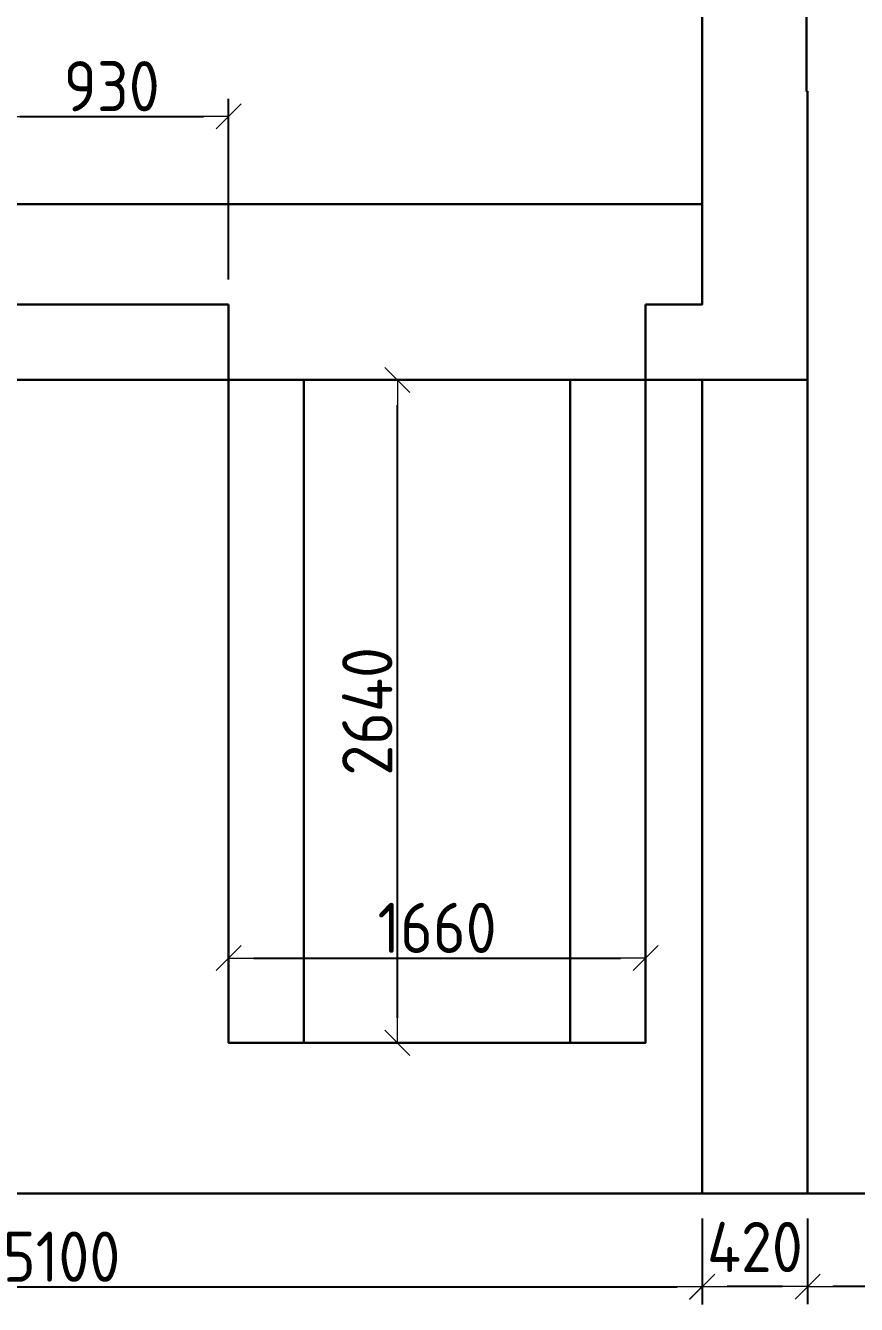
# Model space of a CAD drawing. Header units: millimetres. Extents: x 209 to 1046824, y -248937 to 510758.
# Drawn here: x 169517 to 172825, y 94648 to 99741 of the extents above; entities that cross this region are included whole.
import ezdxf

# ---------------------------------------------------------------- set-up
doc = ezdxf.new("R2010")
doc.units = ezdxf.units.MM
doc.layers.add('Основные линии', color=7, linetype='Continuous', lineweight=30)
doc.layers.add('Размеры', color=7, linetype='Continuous', lineweight=15)
doc.styles.add('СПДС', font='isocpeur.ttf', dxfattribs={"width": 0.9})
doc.dimstyles.new('Размера А3', dxfattribs={"dimtxt": 200, "dimasz": 100, "dimexe": 70, "dimexo": 100, "dimgap": 20, "dimtad": 1, "dimdec": 0, "dimrnd": 10, "dimzin": 0, "dimdsep": 46, "dimtxsty": 'СПДС', "dimblk": 'ARROWHEAD_6', "dimcen": 1, "dimclrd": 256, "dimclre": 256, "dimclrt": 256, "dimazin": 0, "dimtfac": 1, "dimtdec": 0, "dimtmove": 2, "dimatfit": 3, "dimfxl": 1, "dimtolj": 1, "dimtzin": 0, "dimarcsym": 0})

# ---------------------------------------------------------------- blocks, each defined once
blk = doc.blocks.new('ARROWHEAD_6')
at = {"color": 0, "linetype": 'Continuous'}
for p, q in [((0, 0), (-1, 0)), ((-0.5, -0.5), (0.5, 0.5))]:
    blk.add_line(p, q, dxfattribs=at)
blk = doc.blocks.new('*D366')
at = {"layer": 'Defpoints', "color": 0, "lineweight": 30, "transparency": 16777216}
for p in [(167110.7, 95089.9), (172210.7, 95089.9), (172210.7, 94718.1)]:
    blk.add_point(p, dxfattribs=at)
at = {"layer": 'Размеры', "lineweight": -2, "transparency": 16777216}
for p, q in [((167110.7, 94989.9), (167110.7, 94648.1)), ((172210.7, 94989.9), (172210.7, 94648.1)), ((167210.7, 94718.1), (172110.7, 94718.1))]:
    blk.add_line(p, q, dxfattribs=at)
at = {"layer": 'Размеры', "lineweight": -2, "transparency": 16777216, "xscale": 100, "yscale": 100, "zscale": 100, "rotation": 180}
blk.add_blockref('ARROWHEAD_6', (167110.7, 94718.1), dxfattribs=at)
at = {"layer": 'Размеры', "lineweight": -2, "transparency": 16777216, "xscale": 100, "yscale": 100, "zscale": 100}
blk.add_blockref('ARROWHEAD_6', (172210.7, 94718.1), dxfattribs=at)
at = {"layer": 'Размеры', "lineweight": 15, "transparency": 16777216, "insert": (169660.7, 94838.1), "char_height": 200, "attachment_point": 5, "style": 'СПДС'}
blk.add_mtext('\\A1;5100', dxfattribs=at)
blk = doc.blocks.new('*D379')
at = {"layer": 'Defpoints', "color": 0, "lineweight": 30, "transparency": 16777216}
for p in [(171985.7, 96027.6), (170325.7, 96002), (171985.7, 96002)]:
    blk.add_point(p, dxfattribs=at)
at = {"layer": 'Размеры', "lineweight": -2, "transparency": 16777216}
for p, q in [((170325.7, 96102), (170325.7, 96097.6)), ((171985.7, 96102), (171985.7, 96097.6)), ((170425.7, 96027.6), (171885.7, 96027.6))]:
    blk.add_line(p, q, dxfattribs=at)
at = {"layer": 'Размеры', "lineweight": -2, "transparency": 16777216, "xscale": 100, "yscale": 100, "zscale": 100, "rotation": 180}
blk.add_blockref('ARROWHEAD_6', (170325.7, 96027.6), dxfattribs=at)
at = {"layer": 'Размеры', "lineweight": -2, "transparency": 16777216, "xscale": 100, "yscale": 100, "zscale": 100}
blk.add_blockref('ARROWHEAD_6', (171985.7, 96027.6), dxfattribs=at)
at = {"layer": 'Размеры', "lineweight": 15, "transparency": 16777216, "insert": (171155.7, 96147.6), "char_height": 200, "attachment_point": 5, "style": 'СПДС'}
blk.add_mtext('\\A1;1660', dxfattribs=at)
blk = doc.blocks.new('*D380')
at = {"layer": 'Defpoints', "color": 0, "lineweight": 30, "transparency": 16777216}
for p in [(170799.2, 98329.9), (170997.6, 98329.9), (170799.2, 95689.9)]:
    blk.add_point(p, dxfattribs=at)
at = {"layer": 'Размеры', "lineweight": -2, "transparency": 16777216}
for p, q in [((170899.2, 98329.9), (171067.6, 98329.9)), ((170997.6, 95789.9), (170997.6, 98229.9)), ((170899.2, 95689.9), (171067.6, 95689.9))]:
    blk.add_line(p, q, dxfattribs=at)
at = {"layer": 'Размеры', "lineweight": -2, "transparency": 16777216, "xscale": 100, "yscale": 100, "zscale": 100}
for p, rotation in [((170997.6, 98329.9), 90), ((170997.6, 95689.9), 270)]:
    blk.add_blockref('ARROWHEAD_6', p, dxfattribs=dict(at, rotation=rotation))
at = {"layer": 'Размеры', "lineweight": 15, "transparency": 16777216, "insert": (170877.6, 97009.9), "char_height": 200, "attachment_point": 5, "rotation": 90, "style": 'СПДС'}
blk.add_mtext('\\A1;2640', dxfattribs=at)
blk = doc.blocks.new('*D431')
at = {"layer": 'Defpoints', "color": 0, "lineweight": 30, "transparency": 16777216}
for p in [(172630.7, 95089.9), (172210.7, 94718.8), (172210.7, 94718.1)]:
    blk.add_point(p, dxfattribs=at)
at = {"layer": 'Размеры', "lineweight": -2, "transparency": 16777216}
for p, q in [((172630.7, 94989.9), (172630.7, 94648.8)), ((172210.7, 94818.1), (172210.7, 94788.8)), ((172530.7, 94718.8), (172310.7, 94718.8))]:
    blk.add_line(p, q, dxfattribs=at)
at = {"layer": 'Размеры', "lineweight": -2, "transparency": 16777216, "xscale": 100, "yscale": 100, "zscale": 100, "rotation": 180}
blk.add_blockref('ARROWHEAD_6', (172210.7, 94718.8), dxfattribs=at)
at = {"layer": 'Размеры', "lineweight": -2, "transparency": 16777216, "xscale": 100, "yscale": 100, "zscale": 100}
blk.add_blockref('ARROWHEAD_6', (172630.7, 94718.8), dxfattribs=at)
at = {"layer": 'Размеры', "lineweight": 15, "transparency": 16777216, "insert": (172420.7, 94876.7), "char_height": 200, "attachment_point": 5, "style": 'СПДС'}
blk.add_mtext('\\A1;420', dxfattribs=at)
blk = doc.blocks.new('*D432')
at = {"layer": 'Defpoints', "color": 0, "lineweight": 30, "transparency": 16777216}
for p in [(172630.7, 95089.9), (173510.7, 95089.9), (172630.7, 94719.1)]:
    blk.add_point(p, dxfattribs=at)
at = {"layer": 'Размеры', "lineweight": -2, "transparency": 16777216}
for p, q in [((172630.7, 94989.9), (172630.7, 94649.1)), ((173510.7, 94989.9), (173510.7, 94649.1)), ((173410.7, 94719.1), (172730.7, 94719.1))]:
    blk.add_line(p, q, dxfattribs=at)
at = {"layer": 'Размеры', "lineweight": -2, "transparency": 16777216, "xscale": 100, "yscale": 100, "zscale": 100, "rotation": 180}
blk.add_blockref('ARROWHEAD_6', (172630.7, 94719.1), dxfattribs=at)
at = {"layer": 'Размеры', "lineweight": -2, "transparency": 16777216, "xscale": 100, "yscale": 100, "zscale": 100}
blk.add_blockref('ARROWHEAD_6', (173510.7, 94719.1), dxfattribs=at)
at = {"layer": 'Размеры', "lineweight": 15, "transparency": 16777216, "insert": (173070.7, 94839.1), "char_height": 200, "attachment_point": 5, "style": 'СПДС'}
blk.add_mtext('\\A1;880', dxfattribs=at)
blk = doc.blocks.new('*D450')
at = {"layer": 'Defpoints', "color": 0, "lineweight": 30, "transparency": 16777216}
for p in [(170325.7, 99379.6), (169394.7, 98629.9), (170325.7, 98629.9)]:
    blk.add_point(p, dxfattribs=at)
at = {"layer": 'Размеры', "lineweight": -2, "transparency": 16777216}
for p, q in [((169394.7, 98729.9), (169394.7, 99449.6)), ((170325.7, 98729.9), (170325.7, 99449.6)), ((169494.7, 99379.6), (170225.7, 99379.6))]:
    blk.add_line(p, q, dxfattribs=at)
at = {"layer": 'Размеры', "lineweight": -2, "transparency": 16777216, "xscale": 100, "yscale": 100, "zscale": 100, "rotation": 180}
blk.add_blockref('ARROWHEAD_6', (169394.7, 99379.6), dxfattribs=at)
at = {"layer": 'Размеры', "lineweight": -2, "transparency": 16777216, "xscale": 100, "yscale": 100, "zscale": 100}
blk.add_blockref('ARROWHEAD_6', (170325.7, 99379.6), dxfattribs=at)
at = {"layer": 'Размеры', "lineweight": 15, "transparency": 16777216, "insert": (169860.2, 99499.6), "char_height": 200, "attachment_point": 5, "style": 'СПДС'}
blk.add_mtext('\\A1;930', dxfattribs=at)

msp = doc.modelspace()

# ---------------------------------------------------------------- linework, layer by layer
at = {"layer": 'Основные линии'}
for p, q in [((172210.7, 95089.9), (167110.7, 95089.9)), ((172630.7, 95089.9), (172210.7, 95089.9)), ((173510.7, 95089.9), (172630.7, 95089.9))]:
    msp.add_line(p, q, dxfattribs=at)
for points in [[(172625.7, 102679.9), (172625.7, 99479.9), (172630.7, 99479.9)], [(172630.7, 99479.9), (172630.7, 98329.9)], [(171985.7, 98629.9), (172210.7, 98629.9), (172210.7, 99029.9), (167110.7, 99029.9), (167110.7, 98629.9), (167734.7, 98629.9)], [(169394.7, 98629.9), (170325.7, 98629.9)], [(170325.7, 98629.9), (170325.7, 98329.9), (171985.7, 98329.9), (171985.7, 98629.9)]]:
    msp.add_lwpolyline(points, dxfattribs=at)
for points in [[(167110.7, 99029.9), (172210.7, 99029.9), (172210.7, 100179.9), (167110.7, 100179.9)], [(167110.7, 98329.9), (172210.7, 98329.9), (172210.7, 95089.9), (167110.7, 95089.9)], [(171985.7, 95689.9), (170325.7, 95689.9), (170325.7, 98329.9), (171985.7, 98329.9)], [(170325.7, 95689.9), (170625.7, 95689.9), (170625.7, 98329.9), (170325.7, 98329.9)], [(171685.7, 95689.9), (171985.7, 95689.9), (171985.7, 98329.9), (171685.7, 98329.9)], [(172210.7, 98329.9), (172630.7, 98329.9), (172630.7, 95089.9), (172210.7, 95089.9)]]:
    msp.add_lwpolyline(points, close=True, dxfattribs=at)

# ---------------------------------------------------------------- dimensions: what is measured, and where the dimension line sits
at = {"layer": 'Размеры', "lineweight": 15}
for base, p1, p2, picture, middle in [((170325.7, 99379.6), (169394.7, 98629.9), (170325.7, 98629.9), '*D450', (169860.2, 99499.6)), ((171985.7, 96027.6), (170325.7, 96002), (171985.7, 96002), '*D379', (171155.7, 96147.6)), ((172210.7, 94718.1), (167110.7, 95089.9), (172210.7, 95089.9), '*D366', (169660.7, 94838.1)), ((172630.7, 94719.1), (173510.7, 95089.9), (172630.7, 95089.9), '*D432', (173070.7, 94839.1))]:
    dim = msp.add_linear_dim(base=base, p1=p1, p2=p2, dimstyle='Размера А3', dxfattribs=at)
    dim.commit()
    dim.dimension.update_dxf_attribs({"geometry": picture, "text_midpoint": middle})
dim = msp.add_linear_dim(base=(170997.6, 98329.9), p1=(170799.2, 95689.9), p2=(170799.2, 98329.9), angle=90, dimstyle='Размера А3', dxfattribs=at)
dim.commit()
dim.dimension.update_dxf_attribs({"geometry": '*D380', "text_midpoint": (170877.6, 97009.9)})
dim = msp.add_linear_dim(base=(172210.7, 94718.8), p1=(172630.7, 95089.9), p2=(172210.7, 94718.1), dimstyle='Размера А3', dxfattribs=at)
dim.commit()
dim.dimension.update_dxf_attribs({"geometry": '*D431', "text_midpoint": (172420.7, 94876.7), "dimtype": 160})

doc.saveas('drawing.dxf')
